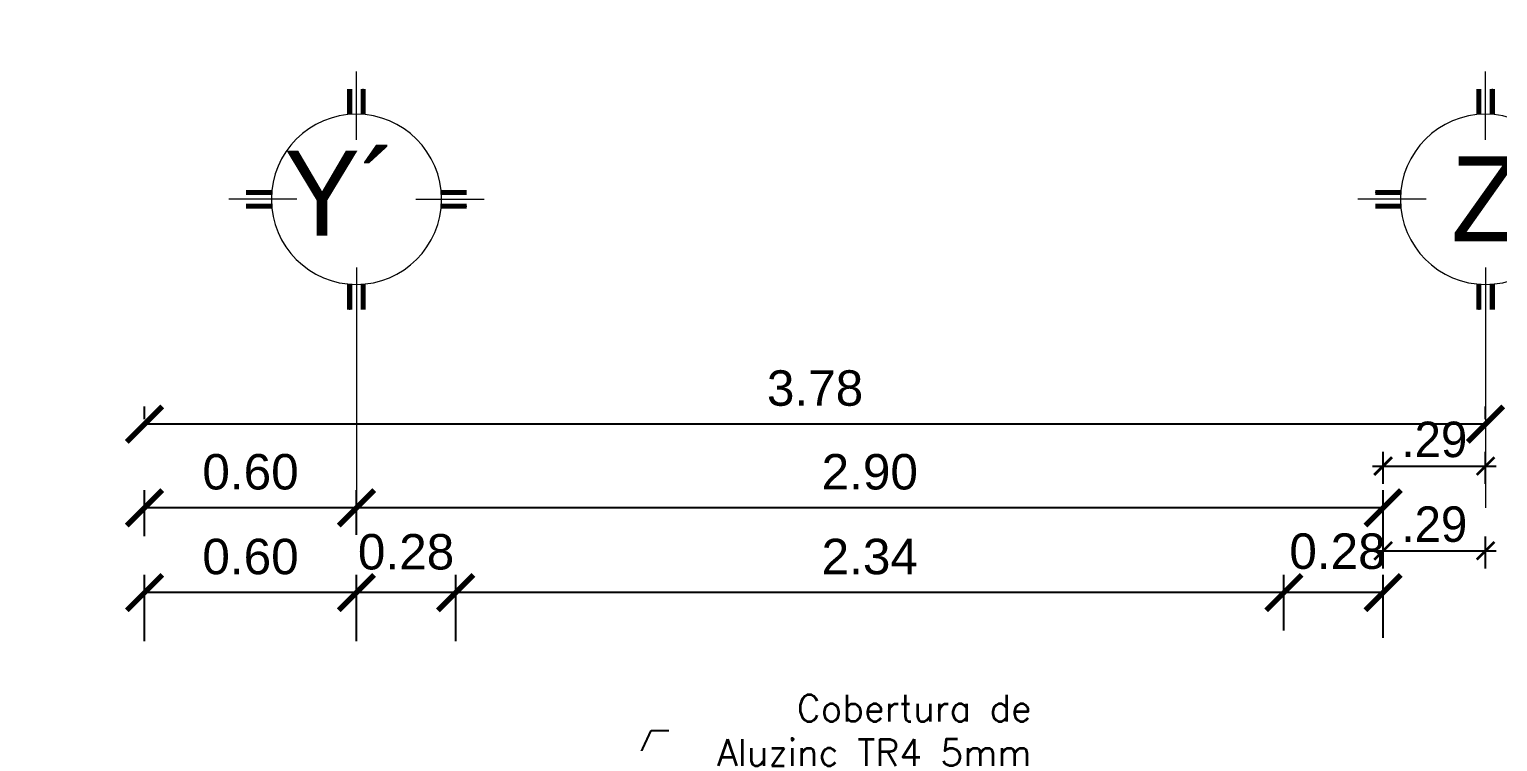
# Model space of a CAD drawing. Header units: millimetres. Extents: x -3570 to 5754, y -12788176 to 1214.
# Drawn here: x 3398.682 to 3402.825, y 1190.701 to 1192.709 of the extents above; entities that cross this region are included whole.
import ezdxf
from ezdxf import colors
from ezdxf.entities.mleader import LeaderData, LeaderLine
from ezdxf.math import Vec2, Vec3

# ---------------------------------------------------------------- set-up
doc = ezdxf.new("R2010")
doc.units = ezdxf.units.MM
doc.linetypes.add('ACAD_ISO04W100', pattern=[30, 24, -3, 0, -3])
for name, color, linetype, lineweight in [('49. EJES.', 152, 'Continuous', 5), ('COTAS', 7, 'Continuous', 0), ('SGE_TEXTO-CHICOS-03', 3, 'Continuous', 9), ('TEXTOS', 2, 'Continuous', 20), ('TEXTOS-CHICOS-03', 3, 'Continuous', 5)]:
    doc.layers.add(name, color=color, linetype=linetype, lineweight=lineweight)
doc.styles.add('COTAS', font='arial.ttf')
doc.styles.add('ESC 1-50 C', font='arial.ttf', dxfattribs={"height": 0.075})
doc.styles.add('nemi', font='GOTHIC.TTF')
doc.dimstyles.new('COTA NEMI', dxfattribs={"dimscale": 0, "dimtxt": 0.1, "dimasz": 0.05, "dimexe": 0.04, "dimexo": 0.1, "dimgap": 0.022, "dimtad": 2, "dimtih": 1, "dimtoh": 1, "dimzin": 5, "dimdsep": 46, "dimtxsty": 'nemi', "dimblk": 'ARCHTICK', "dimcen": 0, "dimdle": 0.03, "dimclrd": 1, "dimclre": 1, "dimclrt": 256, "dimaunit": 1, "dimazin": 0, "dimtfac": 1, "dimtix": 1, "dimtmove": 0, "dimatfit": 3, "dimldrblk": 'ARCHTICK', "dimfxl": 0.05, "dimfxlon": 1, "dimtolj": 1, "dimtzin": 0, "dimlwd": -1, "dimlwe": -1, "dimarcsym": 0})
doc.dimstyles.new('Escala1_50', dxfattribs={"dimtxt": 0.1, "dimasz": 0.1, "dimexe": 0.05, "dimexo": 0.25, "dimgap": 0.05, "dimtad": 2, "dimtih": 1, "dimtoh": 1, "dimzin": 1, "dimdsep": 46, "dimtxsty": 'COTAS', "dimblk": 'ARCHTICK', "dimcen": 0.04, "dimclrd": 1, "dimclre": 1, "dimclrt": 7, "dimadec": 0, "dimazin": 0, "dimtfac": 1, "dimtmove": 2, "dimatfit": 3, "dimfxl": 1, "dimtolj": 1, "dimtzin": 4, "dimarcsym": 0})

# ---------------------------------------------------------------- blocks, each defined once
blk = doc.blocks.new('eje')
at = {"layer": '49. EJES.', "ltscale": 0.01}
for p, q in [((0, 0.9326), (0, 1.1246)), ((-0.0192, 1.0038), (-0.0192, 1.076)), ((-0.168, 0.7646), (-0.36, 0.7646)), ((0.168, 0.7646), (0.36, 0.7646)), ((0.2392, 0.7838), (0.3114, 0.7838)), ((-0.2392, 0.7454), (-0.3114, 0.7454)), ((0, 0.5726), (0, 0.4446)), ((0.0192, 0.5254), (0.0192, 0.4532))]:
    blk.add_line(p, q, dxfattribs=at)
at = {"layer": '49. EJES.'}
blk.add_line((0, 0.4446), (0, -0.1054), dxfattribs=at)
at = {"layer": '49. EJES.', "ltscale": 0.01, "const_width": 0.0144}
for points in [[(-0.0192, 1.0038), (-0.0192, 1.076)], [(0.0192, 1.0038), (0.0192, 1.076)], [(-0.2392, 0.7838), (-0.3114, 0.7838)], [(0.2392, 0.7838), (0.3114, 0.7838)], [(-0.2392, 0.7454), (-0.3114, 0.7454)], [(0.2392, 0.7454), (0.3114, 0.7454)], [(-0.0192, 0.5254), (-0.0192, 0.4532)], [(0.0192, 0.5254), (0.0192, 0.4532)]]:
    blk.add_lwpolyline(points, dxfattribs=at)
at = {"layer": '49. EJES.', "ltscale": 0.01}
blk.add_circle((0, 0.7646), 0.24, dxfattribs=at)
blk = doc.blocks.new('_ArchTick')
at = {"color": 0, "linetype": 'Continuous', "const_width": 0.15}
blk.add_lwpolyline([(-0.5, -0.5), (0.5, 0.5)], dxfattribs=at)
blk = doc.blocks.new('*D434')
at = {"layer": 'COTAS', "color": 1, "lineweight": -2, "transparency": 16777216}
for p, q in [((3402.2218, 1191.0142), (3402.2218, 1191.1707)), ((3402.5018, 1190.9934), (3402.5018, 1191.1707)), ((3402.5018, 1191.1207), (3402.2218, 1191.1207))]:
    blk.add_line(p, q, dxfattribs=at)
at = {"layer": 'Defpoints', "color": 0, "lineweight": 30, "transparency": 16777216}
for p in [(3402.2218, 1191.1207), (3402.2218, 1190.7642), (3402.5018, 1190.7434)]:
    blk.add_point(p, dxfattribs=at)
at = {"layer": 'COTAS', "color": 1, "lineweight": -2, "transparency": 16777216, "xscale": 0.1, "yscale": 0.1, "zscale": 0.1, "rotation": 180}
blk.add_blockref('_ArchTick', (3402.2218, 1191.1207), dxfattribs=at)
at = {"layer": 'COTAS', "color": 1, "lineweight": -2, "transparency": 16777216, "xscale": 0.1, "yscale": 0.1, "zscale": 0.1}
blk.add_blockref('_ArchTick', (3402.5018, 1191.1207), dxfattribs=at)
at = {"layer": 'COTAS', "color": 7, "transparency": 16777216, "insert": (3402.3732, 1191.2369), "char_height": 0.1, "attachment_point": 5, "style": 'COTAS'}
blk.add_mtext('\\A1;0.28', dxfattribs=at)
blk = doc.blocks.new('*D435')
at = {"layer": 'COTAS', "color": 1, "lineweight": -2, "transparency": 16777216}
for p, q in [((3399.8848, 1190.984), (3399.8848, 1191.1707)), ((3402.2218, 1191.0142), (3402.2218, 1191.1707)), ((3402.2218, 1191.1207), (3399.8848, 1191.1207))]:
    blk.add_line(p, q, dxfattribs=at)
at = {"layer": 'Defpoints', "color": 0, "lineweight": 30, "transparency": 16777216}
for p in [(3399.8848, 1191.1207), (3402.2218, 1190.7642), (3399.8848, 1190.734)]:
    blk.add_point(p, dxfattribs=at)
at = {"layer": 'COTAS', "color": 1, "lineweight": -2, "transparency": 16777216, "xscale": 0.1, "yscale": 0.1, "zscale": 0.1, "rotation": 180}
blk.add_blockref('_ArchTick', (3399.8848, 1191.1207), dxfattribs=at)
at = {"layer": 'COTAS', "color": 1, "lineweight": -2, "transparency": 16777216, "xscale": 0.1, "yscale": 0.1, "zscale": 0.1}
blk.add_blockref('_ArchTick', (3402.2218, 1191.1207), dxfattribs=at)
at = {"layer": 'COTAS', "color": 7, "transparency": 16777216, "insert": (3401.0533, 1191.2218), "char_height": 0.1, "attachment_point": 5, "style": 'COTAS'}
blk.add_mtext('\\A1;2.34', dxfattribs=at)
blk = doc.blocks.new('*D436')
at = {"layer": 'COTAS', "color": 1, "lineweight": -2, "transparency": 16777216}
for p, q in [((3399.6048, 1190.984), (3399.6048, 1191.1707)), ((3399.8848, 1190.984), (3399.8848, 1191.1707)), ((3399.8848, 1191.1207), (3399.6048, 1191.1207))]:
    blk.add_line(p, q, dxfattribs=at)
at = {"layer": 'Defpoints', "color": 0, "lineweight": 30, "transparency": 16777216}
for p in [(3399.6048, 1191.1207), (3399.6048, 1190.734), (3399.8848, 1190.734)]:
    blk.add_point(p, dxfattribs=at)
at = {"layer": 'COTAS', "color": 1, "lineweight": -2, "transparency": 16777216, "xscale": 0.1, "yscale": 0.1, "zscale": 0.1, "rotation": 180}
blk.add_blockref('_ArchTick', (3399.6048, 1191.1207), dxfattribs=at)
at = {"layer": 'COTAS', "color": 1, "lineweight": -2, "transparency": 16777216, "xscale": 0.1, "yscale": 0.1, "zscale": 0.1}
blk.add_blockref('_ArchTick', (3399.8848, 1191.1207), dxfattribs=at)
at = {"layer": 'COTAS', "color": 7, "transparency": 16777216, "insert": (3399.7448, 1191.2352), "char_height": 0.1, "attachment_point": 5, "style": 'COTAS'}
blk.add_mtext('\\A1;0.28', dxfattribs=at)
blk = doc.blocks.new('*D437')
at = {"layer": 'COTAS', "color": 1, "lineweight": -2, "transparency": 16777216}
for p, q in [((3399.0069, 1190.984), (3399.0069, 1191.1707)), ((3399.6048, 1190.984), (3399.6048, 1191.1707)), ((3399.6048, 1191.1207), (3399.0069, 1191.1207))]:
    blk.add_line(p, q, dxfattribs=at)
at = {"layer": 'Defpoints', "color": 0, "lineweight": 30, "transparency": 16777216}
for p in [(3399.0069, 1191.1207), (3399.0069, 1190.734), (3399.6048, 1190.734)]:
    blk.add_point(p, dxfattribs=at)
at = {"layer": 'COTAS', "color": 1, "lineweight": -2, "transparency": 16777216, "xscale": 0.1, "yscale": 0.1, "zscale": 0.1, "rotation": 180}
blk.add_blockref('_ArchTick', (3399.0069, 1191.1207), dxfattribs=at)
at = {"layer": 'COTAS', "color": 1, "lineweight": -2, "transparency": 16777216, "xscale": 0.1, "yscale": 0.1, "zscale": 0.1}
blk.add_blockref('_ArchTick', (3399.6048, 1191.1207), dxfattribs=at)
at = {"layer": 'COTAS', "color": 7, "transparency": 16777216, "insert": (3399.3059, 1191.2218), "char_height": 0.1, "attachment_point": 5, "style": 'COTAS'}
blk.add_mtext('\\A1;0.60', dxfattribs=at)
blk = doc.blocks.new('*D438')
at = {"layer": 'COTAS', "color": 1, "lineweight": -2, "transparency": 16777216}
for p, q in [((3399.6048, 1191.2837), (3399.6048, 1191.4098)), ((3402.5018, 1191.2798), (3402.5018, 1191.4098)), ((3402.5018, 1191.3598), (3399.6048, 1191.3598))]:
    blk.add_line(p, q, dxfattribs=at)
at = {"layer": 'Defpoints', "color": 0, "lineweight": 30, "transparency": 16777216}
for p in [(3399.6048, 1191.3598), (3399.6048, 1191.0337), (3402.5018, 1191.0298)]:
    blk.add_point(p, dxfattribs=at)
at = {"layer": 'COTAS', "color": 1, "lineweight": -2, "transparency": 16777216, "xscale": 0.1, "yscale": 0.1, "zscale": 0.1, "rotation": 180}
blk.add_blockref('_ArchTick', (3399.6048, 1191.3598), dxfattribs=at)
at = {"layer": 'COTAS', "color": 1, "lineweight": -2, "transparency": 16777216, "xscale": 0.1, "yscale": 0.1, "zscale": 0.1}
blk.add_blockref('_ArchTick', (3402.5018, 1191.3598), dxfattribs=at)
at = {"layer": 'COTAS', "color": 7, "transparency": 16777216, "insert": (3401.0533, 1191.4608), "char_height": 0.1, "attachment_point": 5, "style": 'COTAS'}
blk.add_mtext('\\A1;2.90', dxfattribs=at)
blk = doc.blocks.new('*D439')
at = {"layer": 'COTAS', "color": 1, "lineweight": -2, "transparency": 16777216}
for p, q in [((3399.0069, 1191.2798), (3399.0069, 1191.4098)), ((3399.6048, 1191.2837), (3399.6048, 1191.4098)), ((3399.6048, 1191.3598), (3399.0069, 1191.3598))]:
    blk.add_line(p, q, dxfattribs=at)
at = {"layer": 'Defpoints', "color": 0, "lineweight": 30, "transparency": 16777216}
for p in [(3399.0069, 1191.3598), (3399.0069, 1191.0298), (3399.6048, 1191.0337)]:
    blk.add_point(p, dxfattribs=at)
at = {"layer": 'COTAS', "color": 1, "lineweight": -2, "transparency": 16777216, "xscale": 0.1, "yscale": 0.1, "zscale": 0.1, "rotation": 180}
blk.add_blockref('_ArchTick', (3399.0069, 1191.3598), dxfattribs=at)
at = {"layer": 'COTAS', "color": 1, "lineweight": -2, "transparency": 16777216, "xscale": 0.1, "yscale": 0.1, "zscale": 0.1}
blk.add_blockref('_ArchTick', (3399.6048, 1191.3598), dxfattribs=at)
at = {"layer": 'COTAS', "color": 7, "transparency": 16777216, "insert": (3399.3059, 1191.4608), "char_height": 0.1, "attachment_point": 5, "style": 'COTAS'}
blk.add_mtext('\\A1;0.60', dxfattribs=at)
blk = doc.blocks.new('*D440')
at = {"layer": 'COTAS', "color": 1, "lineweight": -2, "transparency": 16777216}
for p, q in [((3399.0069, 1191.6098), (3399.0069, 1191.6458)), ((3402.7909, 1191.6098), (3402.7909, 1191.6458)), ((3402.7909, 1191.5958), (3399.0069, 1191.5958))]:
    blk.add_line(p, q, dxfattribs=at)
at = {"layer": 'Defpoints', "color": 0, "lineweight": 30, "transparency": 16777216}
for p in [(3399.0069, 1191.5958), (3399.0069, 1191.3598), (3402.7909, 1191.3598)]:
    blk.add_point(p, dxfattribs=at)
at = {"layer": 'COTAS', "color": 1, "lineweight": -2, "transparency": 16777216, "xscale": 0.1, "yscale": 0.1, "zscale": 0.1, "rotation": 180}
blk.add_blockref('_ArchTick', (3399.0069, 1191.5958), dxfattribs=at)
at = {"layer": 'COTAS', "color": 1, "lineweight": -2, "transparency": 16777216, "xscale": 0.1, "yscale": 0.1, "zscale": 0.1}
blk.add_blockref('_ArchTick', (3402.7909, 1191.5958), dxfattribs=at)
at = {"layer": 'COTAS', "color": 7, "transparency": 16777216, "insert": (3400.8989, 1191.6969), "char_height": 0.1, "attachment_point": 5, "style": 'COTAS'}
blk.add_mtext('\\A1;3.78', dxfattribs=at)
blk = doc.blocks.new('*D424')
at = {"color": 1, "transparency": 16777216}
for p, q in [((3402.5018, 1191.1886), (3402.5018, 1191.2786)), ((3402.7909, 1191.1886), (3402.7909, 1191.2786)), ((3402.4718, 1191.2386), (3402.8209, 1191.2386))]:
    blk.add_line(p, q, dxfattribs=at)
at = {"layer": 'Defpoints', "color": 0, "lineweight": 30, "transparency": 16777216}
for p in [(3402.7909, 1191.2386), (3402.5018, 1190.8425), (3402.7909, 1190.848)]:
    blk.add_point(p, dxfattribs=at)
at = {"color": 1, "transparency": 16777216, "xscale": 0.05, "yscale": 0.05, "zscale": 0.05, "rotation": 180}
blk.add_blockref('_ArchTick', (3402.5018, 1191.2386), dxfattribs=at)
at = {"color": 1, "transparency": 16777216, "xscale": 0.05, "yscale": 0.05, "zscale": 0.05}
blk.add_blockref('_ArchTick', (3402.7909, 1191.2386), dxfattribs=at)
at = {"transparency": 16777216, "insert": (3402.6464, 1191.3131), "char_height": 0.1, "attachment_point": 5, "style": 'nemi'}
blk.add_mtext('\\A1;.29', dxfattribs=at)
blk = doc.blocks.new('*D425')
at = {"color": 1, "transparency": 16777216}
for p, q in [((3402.5018, 1191.4276), (3402.5018, 1191.5176)), ((3402.7909, 1191.4276), (3402.7909, 1191.5176)), ((3402.4718, 1191.4776), (3402.8209, 1191.4776))]:
    blk.add_line(p, q, dxfattribs=at)
at = {"layer": 'Defpoints', "color": 0, "lineweight": 30, "transparency": 16777216}
for p in [(3402.7909, 1191.4776), (3402.7909, 1191.087), (3402.5018, 1191.0815)]:
    blk.add_point(p, dxfattribs=at)
at = {"color": 1, "transparency": 16777216, "xscale": 0.05, "yscale": 0.05, "zscale": 0.05, "rotation": 180}
blk.add_blockref('_ArchTick', (3402.5018, 1191.4776), dxfattribs=at)
at = {"color": 1, "transparency": 16777216, "xscale": 0.05, "yscale": 0.05, "zscale": 0.05}
blk.add_blockref('_ArchTick', (3402.7909, 1191.4776), dxfattribs=at)
at = {"transparency": 16777216, "insert": (3402.6464, 1191.5521), "char_height": 0.1, "attachment_point": 5, "style": 'nemi'}
blk.add_mtext('\\A1;.29', dxfattribs=at)

msp = doc.modelspace()

# ---------------------------------------------------------------- block references
at = {"layer": 'TEXTOS', "linetype": 'ACAD_ISO04W100', "xscale": -1}
for p in [(3399.6048, 1191.4652, -99722248.4331), (3402.7909, 1191.4652, -99722248.4331)]:
    msp.add_blockref('eje', p, dxfattribs=at)

# ---------------------------------------------------------------- texts
at = {"layer": 'TEXTOS-CHICOS-03', "ltscale": 0.01, "style": 'nemi'}
for s, p in [('Y´', (3399.4006, 1192.1268, -99722248.4331)), ('Z´', (3402.6934, 1192.1112, -99722248.4331))]:
    msp.add_text(s, height=0.24, dxfattribs=at).set_placement(p)

# ---------------------------------------------------------------- dimensions: what is measured, and where the dimension line sits
at = {"color": 251, "true_color": 0x636466}
for base, p1, p2, picture, middle in [((3402.7909, 1191.4776, -99722248.4331), (3402.5018, 1191.0815, -99722248.4331), (3402.7909, 1191.087, -99722248.4331), '*D425', (3402.6464, 1191.4776, -99722248.4331)), ((3402.7909, 1191.2386, -99722248.4331), (3402.5018, 1190.8425, -99722248.4331), (3402.7909, 1190.848, -99722248.4331), '*D424', (3402.6464, 1191.2386, -99722248.4331))]:
    dim = msp.add_linear_dim(base=base, p1=p1, p2=p2, dimstyle='COTA NEMI', override={"dimscale": 1}, dxfattribs=at)
    dim.commit()
    dim.dimension.update_dxf_attribs({"geometry": picture, "text_midpoint": middle, "dimtype": 160})
at = {"layer": 'COTAS', "color": 9, "true_color": 0xc7c8ca}
for base, p1, p2, picture, middle in [((3399.0069, 1191.5958, -99722248.4331), (3402.7909, 1191.3598, -99722248.4331), (3399.0069, 1191.3598, -99722248.4331), '*D440', (3400.8989, 1191.6969, -99722248.4331)), ((3399.0069, 1191.3598, -99722248.4331), (3399.6048, 1191.0337, -99722248.4331), (3399.0069, 1191.0298, -99722248.4331), '*D439', (3399.3059, 1191.4608, -99722248.4331)), ((3399.6048, 1191.3598, -99722248.4331), (3402.5018, 1191.0298, -99722248.4331), (3399.6048, 1191.0337, -99722248.4331), '*D438', (3401.0533, 1191.4608, -99722248.4331)), ((3399.0069, 1191.1207, -99722248.4331), (3399.6048, 1190.734, -99722248.4331), (3399.0069, 1190.734, -99722248.4331), '*D437', (3399.3059, 1191.2218, -99722248.4331)), ((3399.8848, 1191.1207, -99722248.4331), (3402.2218, 1190.7642, -99722248.4331), (3399.8848, 1190.734, -99722248.4331), '*D435', (3401.0533, 1191.2218, -99722248.4331))]:
    dim = msp.add_linear_dim(base=base, p1=p1, p2=p2, angle=180, dimstyle='Escala1_50', dxfattribs=at)
    dim.commit()
    dim.dimension.update_dxf_attribs({"geometry": picture, "text_midpoint": middle})
for base, p1, p2, picture, middle in [((3399.6048, 1191.1207, -99722248.4331), (3399.8848, 1190.734, -99722248.4331), (3399.6048, 1190.734, -99722248.4331), '*D436', (3399.7448, 1191.2352, -99722248.4331)), ((3402.2218, 1191.1207, -99722248.4331), (3402.5018, 1190.7434, -99722248.4331), (3402.2218, 1190.7642, -99722248.4331), '*D434', (3402.3732, 1191.2369, -99722248.4331))]:
    dim = msp.add_linear_dim(base=base, p1=p1, p2=p2, angle=180, dimstyle='Escala1_50', dxfattribs=at)
    dim.commit()
    dim.dimension.update_dxf_attribs({"geometry": picture, "text_midpoint": middle, "dimtype": 160})

# ---------------------------------------------------------------- leaders
at = {"layer": 'SGE_TEXTO-CHICOS-03'}
ml = msp.add_multileader_mtext('Standard', dxfattribs=at)
ml.set_content('{\\Fromans|c0;Cobertura de Aluzinc TR4 5mm}', color=256, style='ESC 1-50 C')
ml.set_leader_properties()
ml.build(insert=Vec2(0, 0))
ml.multileader.update_dxf_attribs({"text_left_attachment_type": 2, "text_right_attachment_type": 2, "dogleg_length": 0.1, "arrow_head_size": 0.07})
ctx = ml.context
ctx.base_point, ctx.char_height, ctx.arrow_head_size, ctx.landing_gap_size, ctx.plane_origin = Vec3(3400.486, 1190.732, -199444695.0946), 0.075, 0.07, 0.02, Vec3(3400.7602, 1190.95, -199444695.0946)
ctx.left_attachment, ctx.right_attachment, ctx.text_align_type = 2, 2, 2
notes = []
notes.append((ctx, [(1, (1, 1, 0), (3400.436, 1190.732, -199444695.0946), (1, 0), 0.05, [(0, [(3400.339, 1190.5217, -199444695.0946)], 0, [])])]))
ctx.mtext.insert, ctx.mtext.width, ctx.mtext.alignment, ctx.mtext.flow_direction = Vec3(3401.5096, 1190.832, -199444695.0946), 1.031158, 3, 5
for ctx, leaders in notes:
    for number, flags, end, landing, length, lines in leaders:
        leader = LeaderData()
        leader.index, (leader.has_last_leader_line, leader.has_dogleg_vector, leader.attachment_direction) = number, flags
        leader.last_leader_point, leader.dogleg_vector, leader.dogleg_length = Vec3(end), Vec3(landing), length
        for number, points, colour, breaks in lines:
            line = LeaderLine()
            line.index, line.vertices, line.color, line.breaks = number, Vec3.list(points), colors.encode_raw_color(colour), breaks
            leader.lines.append(line)
        ctx.leaders.append(leader)

doc.saveas('drawing.dxf')
